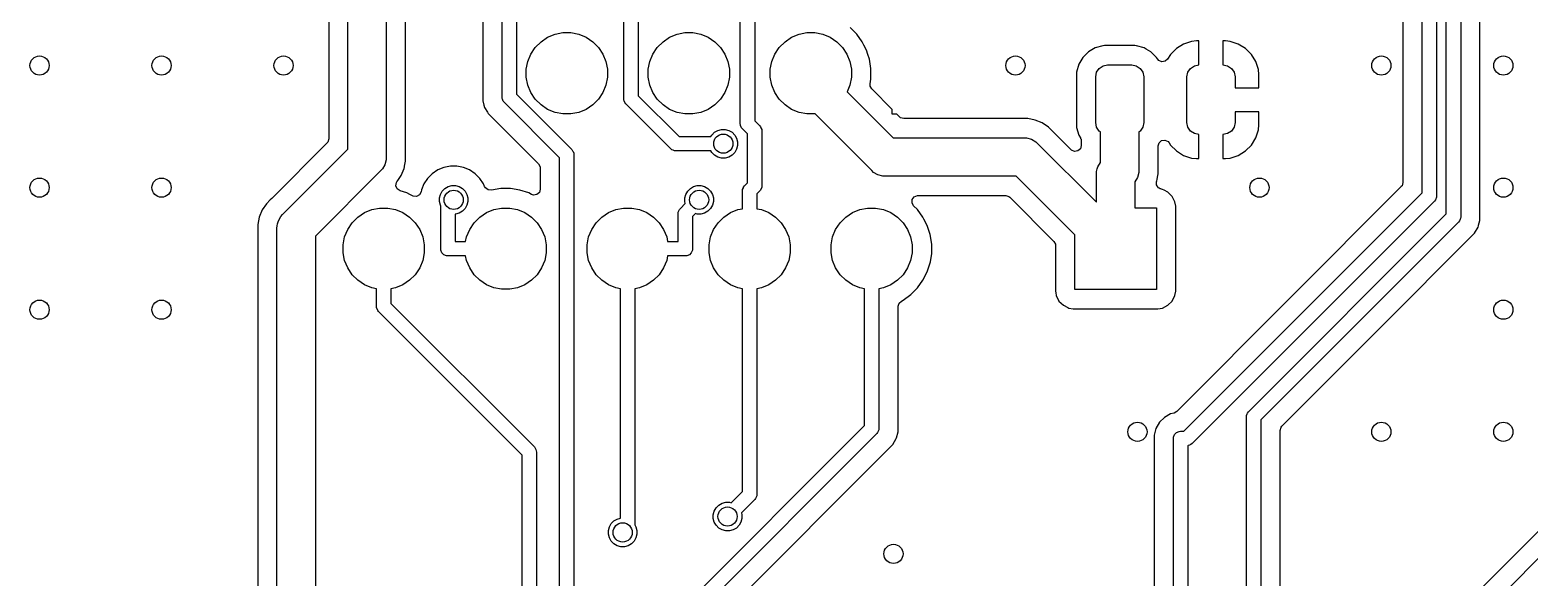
# Model space of a CAD drawing. Extents: x 2.6 to 14.2, y -9.4 to -3.8.
# Drawn here: x 7.775 to 9.005, y -6.65 to -6.201 of the extents above; entities that cross this region are included whole.
import ezdxf

# ---------------------------------------------------------------- set-up
doc = ezdxf.new("R2010")
doc.units = 0
doc.header["$MEASUREMENT"] = 0
doc.layers.add('BLACK', color=7, linetype='CONTINUOUS')

msp = doc.modelspace()

# ---------------------------------------------------------------- linework, layer by layer
at = {"layer": 'BLACK', "linetype": 'CONTINUOUS'}
for p, q in [((8.0359, -6.2991), (8.0359, -5.6044)), ((8.0674, -5.6044), (8.0674, -6.3056)), ((8.0832, -6.3087), (8.0832, -5.6129)), ((8.0202, -5.6519), (8.0202, -6.2906)), ((8.3576, -6.2781), (8.3576, -5.8585)), ((8.3695, -5.861), (8.3695, -6.2757)), ((8.1465, -5.8784), (8.1465, -6.2593)), ((8.1623, -6.2564), (8.1623, -5.8813)), ((8.1741, -5.8837), (8.1741, -6.254)), ((8.9364, -6.3521), (8.9364, -6.0328)), ((8.9482, -6.0303), (8.9482, -6.3545)), ((8.9009, -6.0495), (8.9009, -6.3263)), ((8.9167, -6.3348), (8.9167, -6.0409)), ((8.9285, -6.0385), (8.9285, -6.3373)), ((8.2621, -6.2576), (8.2621, -6.1399)), ((8.2739, -6.1424), (8.2739, -6.2552)), ((8.964, -6.3574), (8.964, -6.1843)), ((8.1943, -6.211), (8.1997, -6.2073)), ((8.1997, -6.2073), (8.2058, -6.2048)), ((8.2058, -6.2048), (8.2122, -6.2035)), ((8.2122, -6.2035), (8.2188, -6.2035)), ((8.2188, -6.2035), (8.2252, -6.2048)), ((8.2252, -6.2048), (8.2313, -6.2073)), ((8.2313, -6.2073), (8.2367, -6.211)), ((8.2943, -6.211), (8.2997, -6.2073)), ((8.2997, -6.2073), (8.3058, -6.2048)), ((8.3058, -6.2048), (8.3122, -6.2035)), ((8.3122, -6.2035), (8.3188, -6.2035)), ((8.3188, -6.2035), (8.3252, -6.2048)), ((8.3252, -6.2048), (8.3313, -6.2073)), ((8.3313, -6.2073), (8.3367, -6.211)), ((8.3943, -6.211), (8.3997, -6.2073)), ((8.3997, -6.2073), (8.4058, -6.2048)), ((8.4058, -6.2048), (8.4122, -6.2035)), ((8.4122, -6.2035), (8.4188, -6.2035)), ((8.4188, -6.2035), (8.4252, -6.2048)), ((8.4252, -6.2048), (8.4313, -6.2073)), ((8.4313, -6.2073), (8.4367, -6.211)), ((8.4531, -6.2048), (8.4476, -6.1993)), ((8.4576, -6.211), (8.4531, -6.2048)), ((8.1835, -6.2271), (8.186, -6.2211)), ((8.186, -6.2211), (8.1896, -6.2156)), ((8.1896, -6.2156), (8.1943, -6.211)), ((8.2367, -6.211), (8.2414, -6.2156)), ((8.2414, -6.2156), (8.245, -6.2211)), ((8.245, -6.2211), (8.2475, -6.2271)), ((8.2835, -6.2271), (8.286, -6.2211)), ((8.286, -6.2211), (8.2896, -6.2156)), ((8.2896, -6.2156), (8.2943, -6.211)), ((8.3367, -6.211), (8.3414, -6.2156)), ((8.3414, -6.2156), (8.345, -6.2211)), ((8.345, -6.2211), (8.3475, -6.2271)), ((8.3835, -6.2271), (8.386, -6.2211)), ((8.386, -6.2211), (8.3896, -6.2156)), ((8.3896, -6.2156), (8.3943, -6.211)), ((8.4367, -6.211), (8.4414, -6.2156)), ((8.4414, -6.2156), (8.445, -6.2211)), ((8.445, -6.2211), (8.4475, -6.2271)), ((8.459, -6.2137), (8.4576, -6.211)), ((8.4611, -6.2179), (8.459, -6.2137)), ((8.4623, -6.2214), (8.4611, -6.2179)), ((8.4611, -6.2179), (8.4611, -6.2179)), ((8.4611, -6.2179), (8.4611, -6.2179)), ((8.4635, -6.2253), (8.4623, -6.2214)), ((8.643, -6.2194), (8.6384, -6.224)), ((8.6486, -6.2161), (8.643, -6.2194)), ((8.643, -6.2194), (8.643, -6.2194)), ((8.6548, -6.2143), (8.6486, -6.2161)), ((8.6486, -6.2161), (8.6486, -6.2161)), ((8.6562, -6.2142), (8.6548, -6.2143)), ((8.6548, -6.2143), (8.6548, -6.2143)), ((8.6811, -6.2142), (8.6562, -6.2142)), ((8.6562, -6.2142), (8.6562, -6.2142)), ((8.6825, -6.2143), (8.6811, -6.2142)), ((8.6811, -6.2142), (8.6811, -6.2142)), ((8.6888, -6.2161), (8.6825, -6.2143)), ((8.6825, -6.2143), (8.6825, -6.2143)), ((8.6904, -6.2171), (8.6888, -6.2161)), ((8.6888, -6.2161), (8.6888, -6.2161)), ((8.6888, -6.2161), (8.6888, -6.2161)), ((8.6888, -6.2161), (8.6888, -6.2161)), ((8.6943, -6.2194), (8.6904, -6.2171)), ((8.6989, -6.224), (8.6943, -6.2194)), ((8.6943, -6.2194), (8.6943, -6.2194)), ((8.7103, -6.2214), (8.7079, -6.2252)), ((8.7152, -6.2165), (8.7103, -6.2214)), ((8.7211, -6.2129), (8.7152, -6.2165)), ((8.7276, -6.2107), (8.7211, -6.2129)), ((8.7211, -6.2129), (8.7211, -6.2129)), ((8.7317, -6.2103), (8.7276, -6.2107)), ((8.7336, -6.2103), (8.7317, -6.2103)), ((8.7317, -6.2103), (8.7317, -6.2103)), ((8.7336, -6.23), (8.7336, -6.2103)), ((8.7336, -6.2103), (8.7336, -6.2103)), ((8.7553, -6.2103), (8.7533, -6.2103)), ((8.7533, -6.2103), (8.7533, -6.23)), ((8.7593, -6.2107), (8.7553, -6.2103)), ((8.7659, -6.2129), (8.7593, -6.2107)), ((8.7593, -6.2107), (8.7593, -6.2107)), ((8.7717, -6.2165), (8.7659, -6.2129)), ((8.7659, -6.2129), (8.7659, -6.2129)), ((8.7766, -6.2214), (8.7717, -6.2165)), ((8.7803, -6.2272), (8.7766, -6.2214)), ((8.1822, -6.2336), (8.1835, -6.2271)), ((8.1822, -6.2401), (8.1822, -6.2336)), ((8.2475, -6.2271), (8.2488, -6.2336)), ((8.2488, -6.2336), (8.2488, -6.2401)), ((8.2822, -6.2336), (8.2835, -6.2271)), ((8.2822, -6.2401), (8.2822, -6.2336)), ((8.3475, -6.2271), (8.3488, -6.2336)), ((8.3488, -6.2336), (8.3488, -6.2401)), ((8.3822, -6.2336), (8.3835, -6.2271)), ((8.3822, -6.2401), (8.3822, -6.2336)), ((8.4475, -6.2271), (8.4488, -6.2336)), ((8.4488, -6.2336), (8.4488, -6.2401)), ((8.4647, -6.233), (8.4635, -6.2253)), ((8.4647, -6.2407), (8.4647, -6.233)), ((8.6351, -6.2295), (8.6333, -6.2358)), ((8.6384, -6.224), (8.6351, -6.2295)), ((8.6351, -6.2295), (8.6351, -6.2295)), ((8.6384, -6.224), (8.6384, -6.224)), ((8.6497, -6.236), (8.6519, -6.2328)), ((8.6519, -6.2328), (8.6551, -6.2307)), ((8.6551, -6.2307), (8.6588, -6.23)), ((8.6588, -6.23), (8.6785, -6.23)), ((8.6785, -6.23), (8.6823, -6.2307)), ((8.6823, -6.2307), (8.6855, -6.2328)), ((8.6855, -6.2328), (8.6876, -6.236)), ((8.6996, -6.2251), (8.6989, -6.224)), ((8.6989, -6.224), (8.6989, -6.224)), ((8.6989, -6.224), (8.6989, -6.224)), ((8.7007, -6.2264), (8.6996, -6.2251)), ((8.7032, -6.2275), (8.7007, -6.2264)), ((8.7059, -6.227), (8.7032, -6.2275)), ((8.7079, -6.2252), (8.7059, -6.227)), ((8.7245, -6.236), (8.7267, -6.2328)), ((8.7267, -6.2328), (8.7299, -6.2307)), ((8.7299, -6.2307), (8.7336, -6.23)), ((8.7533, -6.23), (8.7571, -6.2307)), ((8.7571, -6.2307), (8.7603, -6.2328)), ((8.7603, -6.2328), (8.7624, -6.236)), ((8.7824, -6.2338), (8.7803, -6.2272)), ((8.7803, -6.2272), (8.7803, -6.2272)), ((8.7828, -6.2378), (8.7824, -6.2338)), ((8.1835, -6.2466), (8.1822, -6.2401)), ((8.186, -6.2526), (8.1835, -6.2466)), ((8.2475, -6.2466), (8.245, -6.2526)), ((8.2488, -6.2401), (8.2475, -6.2466)), ((8.2835, -6.2466), (8.2822, -6.2401)), ((8.286, -6.2526), (8.2835, -6.2466)), ((8.3475, -6.2466), (8.345, -6.2526)), ((8.3488, -6.2401), (8.3475, -6.2466)), ((8.3835, -6.2466), (8.3822, -6.2401)), ((8.386, -6.2526), (8.3835, -6.2466)), ((8.4475, -6.2466), (8.4453, -6.252)), ((8.4488, -6.2401), (8.4475, -6.2466)), ((8.464, -6.2455), (8.4646, -6.2417)), ((8.464, -6.2473), (8.464, -6.2455)), ((8.4646, -6.2417), (8.4647, -6.2407)), ((8.6333, -6.2358), (8.6332, -6.2372)), ((8.6332, -6.2372), (8.6332, -6.2798)), ((8.6333, -6.2358), (8.6333, -6.2358)), ((8.649, -6.2398), (8.6497, -6.236)), ((8.649, -6.2772), (8.649, -6.2398)), ((8.6876, -6.236), (8.6884, -6.2398)), ((8.6884, -6.2398), (8.6884, -6.2772)), ((8.7238, -6.2398), (8.7245, -6.236)), ((8.7238, -6.2772), (8.7238, -6.2398)), ((8.7624, -6.236), (8.7632, -6.2398)), ((8.7632, -6.2398), (8.7632, -6.2487)), ((8.7828, -6.2487), (8.7828, -6.2378)), ((8.7828, -6.2378), (8.7828, -6.2378)), ((8.1624, -6.2576), (8.1623, -6.2564)), ((8.1626, -6.258), (8.1624, -6.2576)), ((8.1633, -6.2597), (8.1626, -6.258)), ((8.1741, -6.254), (8.2195, -6.2994)), ((8.1896, -6.2581), (8.186, -6.2526)), ((8.1943, -6.2627), (8.1896, -6.2581)), ((8.2414, -6.2581), (8.2367, -6.2627)), ((8.245, -6.2526), (8.2414, -6.2581)), ((8.2622, -6.2588), (8.2621, -6.2576)), ((8.2625, -6.2594), (8.2622, -6.2588)), ((8.2739, -6.2552), (8.3074, -6.2886)), ((8.2896, -6.2581), (8.286, -6.2526)), ((8.2943, -6.2627), (8.2896, -6.2581)), ((8.3414, -6.2581), (8.3367, -6.2627)), ((8.345, -6.2526), (8.3414, -6.2581)), ((8.3896, -6.2581), (8.386, -6.2526)), ((8.3943, -6.2627), (8.3896, -6.2581)), ((8.4453, -6.252), (8.483, -6.2897)), ((8.4654, -6.2497), (8.464, -6.2473)), ((8.4821, -6.2664), (8.4654, -6.2497)), ((8.7632, -6.2487), (8.7828, -6.2487)), ((8.1465, -6.2593), (8.1475, -6.2629)), ((8.1475, -6.2629), (8.148, -6.2648)), ((8.148, -6.2648), (8.148, -6.2648)), ((8.148, -6.2648), (8.1503, -6.2688)), ((8.1503, -6.2688), (8.1509, -6.2697)), ((8.1509, -6.2697), (8.1509, -6.2697)), ((8.1509, -6.2697), (8.1922, -6.3111)), ((8.164, -6.2606), (8.1633, -6.2597)), ((8.2094, -6.306), (8.164, -6.2606)), ((8.1997, -6.2664), (8.1943, -6.2627)), ((8.2058, -6.2689), (8.1997, -6.2664)), ((8.2122, -6.2701), (8.2058, -6.2689)), ((8.2188, -6.2701), (8.2122, -6.2701)), ((8.2252, -6.2689), (8.2188, -6.2701)), ((8.2313, -6.2664), (8.2252, -6.2689)), ((8.2367, -6.2627), (8.2313, -6.2664)), ((8.2631, -6.2609), (8.2625, -6.2594)), ((8.2638, -6.2618), (8.2631, -6.2609)), ((8.3007, -6.2987), (8.2638, -6.2618)), ((8.2997, -6.2664), (8.2943, -6.2627)), ((8.3058, -6.2689), (8.2997, -6.2664)), ((8.3122, -6.2701), (8.3058, -6.2689)), ((8.3188, -6.2701), (8.3122, -6.2701)), ((8.3252, -6.2689), (8.3188, -6.2701)), ((8.3313, -6.2664), (8.3252, -6.2689)), ((8.3367, -6.2627), (8.3313, -6.2664)), ((8.3997, -6.2664), (8.3943, -6.2627)), ((8.4058, -6.2689), (8.3997, -6.2664)), ((8.4122, -6.2701), (8.4058, -6.2689)), ((8.4188, -6.2701), (8.4122, -6.2701)), ((8.4189, -6.2701), (8.4188, -6.2701)), ((8.4654, -6.3166), (8.4189, -6.2701)), ((8.4821, -6.2703), (8.4821, -6.2664)), ((8.4859, -6.2703), (8.4821, -6.2703)), ((8.4881, -6.2725), (8.4859, -6.2703)), ((8.7828, -6.2683), (8.7632, -6.2683)), ((8.7632, -6.2683), (8.7632, -6.2772)), ((8.7828, -6.2792), (8.7828, -6.2683)), ((8.3392, -6.2836), (8.3422, -6.2828)), ((8.3422, -6.2828), (8.3452, -6.2828)), ((8.3452, -6.2828), (8.3482, -6.2836)), ((8.3578, -6.2793), (8.3576, -6.2781)), ((8.3579, -6.2797), (8.3578, -6.2793)), ((8.3586, -6.2814), (8.3579, -6.2797)), ((8.3594, -6.2823), (8.3586, -6.2814)), ((8.3635, -6.2864), (8.3594, -6.2823)), ((8.3695, -6.2757), (8.3735, -6.2797)), ((8.3735, -6.2797), (8.3743, -6.2806)), ((8.3743, -6.2806), (8.3746, -6.2815)), ((8.3746, -6.2815), (8.3752, -6.2828)), ((8.3752, -6.2828), (8.3753, -6.2839)), ((8.4889, -6.2732), (8.4881, -6.2725)), ((8.4916, -6.2739), (8.4889, -6.2732)), ((8.5933, -6.2739), (8.4916, -6.2739)), ((8.5994, -6.2752), (8.5933, -6.2739)), ((8.5933, -6.2739), (8.5933, -6.2739)), ((8.6052, -6.2775), (8.5994, -6.2752)), ((8.5994, -6.2752), (8.5994, -6.2752)), ((8.6103, -6.281), (8.6052, -6.2775)), ((8.6052, -6.2775), (8.6052, -6.2775)), ((8.6288, -6.2995), (8.6103, -6.281)), ((8.6103, -6.281), (8.6103, -6.281)), ((8.6332, -6.2798), (8.6333, -6.2812)), ((8.6333, -6.2812), (8.6333, -6.2812)), ((8.6333, -6.2812), (8.6351, -6.2874)), ((8.6497, -6.281), (8.649, -6.2772)), ((8.6519, -6.2842), (8.6497, -6.281)), ((8.6876, -6.281), (8.6855, -6.2842)), ((8.6884, -6.2772), (8.6876, -6.281)), ((8.7245, -6.281), (8.7238, -6.2772)), ((8.7267, -6.2842), (8.7245, -6.281)), ((8.7624, -6.281), (8.7603, -6.2842)), ((8.7632, -6.2772), (8.7624, -6.281)), ((8.7803, -6.2898), (8.7824, -6.2832)), ((8.7824, -6.2832), (8.7828, -6.2792)), ((8.7824, -6.2832), (8.7824, -6.2832)), ((8.7828, -6.2792), (8.7828, -6.2792)), ((8.0187, -6.294), (7.9735, -6.3393)), ((8.0194, -6.2932), (8.0187, -6.294)), ((8.0202, -6.2906), (8.0194, -6.2932)), ((8.3074, -6.2886), (8.3336, -6.2886)), ((8.3336, -6.2886), (8.3343, -6.2874)), ((8.3343, -6.2874), (8.3365, -6.2852)), ((8.3365, -6.2852), (8.3392, -6.2836)), ((8.3482, -6.2836), (8.3509, -6.2852)), ((8.3509, -6.2852), (8.3531, -6.2874)), ((8.3531, -6.2874), (8.3546, -6.29)), ((8.3546, -6.29), (8.3554, -6.293)), ((8.3554, -6.293), (8.3554, -6.2961)), ((8.3635, -6.3267), (8.3635, -6.2864)), ((8.3753, -6.2839), (8.3753, -6.3292)), ((8.483, -6.2897), (8.5902, -6.2897)), ((8.5902, -6.2897), (8.5923, -6.2898)), ((8.5923, -6.2898), (8.5963, -6.2909)), ((8.5963, -6.2909), (8.5998, -6.293)), ((8.5998, -6.293), (8.6014, -6.2943)), ((8.6014, -6.2943), (8.6496, -6.3425)), ((8.6351, -6.2874), (8.6351, -6.2874)), ((8.6351, -6.2874), (8.6351, -6.2874)), ((8.6351, -6.2874), (8.6364, -6.2896)), ((8.6364, -6.2896), (8.6365, -6.2897)), ((8.6365, -6.2897), (8.6366, -6.2903)), ((8.6366, -6.2903), (8.637, -6.2908)), ((8.637, -6.2908), (8.6371, -6.2922)), ((8.6371, -6.2922), (8.6371, -6.296)), ((8.6529, -6.2849), (8.6519, -6.2842)), ((8.6529, -6.3098), (8.6529, -6.2849)), ((8.6855, -6.2842), (8.6844, -6.2849)), ((8.6844, -6.2849), (8.6844, -6.3161)), ((8.7002, -6.2964), (8.701, -6.2938)), ((8.701, -6.2938), (8.703, -6.292)), ((8.703, -6.292), (8.7058, -6.2916)), ((8.7058, -6.2916), (8.7083, -6.2927)), ((8.7083, -6.2927), (8.7092, -6.2939)), ((8.7092, -6.2939), (8.7103, -6.2956)), ((8.7103, -6.2956), (8.7152, -6.3005)), ((8.7299, -6.2863), (8.7267, -6.2842)), ((8.7336, -6.287), (8.7299, -6.2863)), ((8.7336, -6.3067), (8.7336, -6.287)), ((8.7571, -6.2863), (8.7533, -6.287)), ((8.7533, -6.287), (8.7533, -6.3067)), ((8.7603, -6.2842), (8.7571, -6.2863)), ((8.7717, -6.3005), (8.7766, -6.2956)), ((8.7766, -6.2956), (8.7803, -6.2898)), ((8.7803, -6.2898), (8.7803, -6.2898)), ((7.9824, -6.3526), (8.0359, -6.2991)), ((8.0673, -6.3077), (8.0662, -6.3117)), ((8.0674, -6.3056), (8.0673, -6.3077)), ((8.2094, -9.2539), (8.2094, -6.306)), ((8.2195, -6.2994), (8.2202, -6.3003)), ((8.2202, -6.3003), (8.2205, -6.3009)), ((8.2205, -6.3009), (8.2211, -6.3024)), ((8.2211, -6.3024), (8.2212, -6.3035)), ((8.2212, -6.3035), (8.2212, -9.2563)), ((8.3016, -6.2995), (8.3007, -6.2987)), ((8.3026, -6.2998), (8.3016, -6.2995)), ((8.3038, -6.3003), (8.3026, -6.2998)), ((8.3049, -6.3004), (8.3038, -6.3003)), ((8.3336, -6.3004), (8.3049, -6.3004)), ((8.3343, -6.3017), (8.3336, -6.3004)), ((8.3365, -6.3039), (8.3343, -6.3017)), ((8.3392, -6.3055), (8.3365, -6.3039)), ((8.3422, -6.3063), (8.3392, -6.3055)), ((8.3452, -6.3063), (8.3422, -6.3063)), ((8.3482, -6.3055), (8.3452, -6.3063)), ((8.3509, -6.3039), (8.3482, -6.3055)), ((8.3531, -6.3017), (8.3509, -6.3039)), ((8.3546, -6.2991), (8.3531, -6.3017)), ((8.3554, -6.2961), (8.3546, -6.2991)), ((8.6291, -6.2997), (8.6288, -6.2995)), ((8.6316, -6.3009), (8.6291, -6.2997)), ((8.6343, -6.3005), (8.6316, -6.3009)), ((8.6364, -6.2987), (8.6343, -6.3005)), ((8.6371, -6.296), (8.6364, -6.2987)), ((8.7002, -6.3192), (8.7002, -6.2964)), ((8.7152, -6.3005), (8.7211, -6.3041)), ((8.7211, -6.3041), (8.7211, -6.3041)), ((8.7211, -6.3041), (8.7276, -6.3063)), ((8.7276, -6.3063), (8.7276, -6.3063)), ((8.7276, -6.3063), (8.7317, -6.3067)), ((8.7317, -6.3067), (8.7336, -6.3067)), ((8.7336, -6.3067), (8.7336, -6.3067)), ((8.7533, -6.3067), (8.7553, -6.3067)), ((8.7553, -6.3067), (8.7593, -6.3063)), ((8.7553, -6.3067), (8.7553, -6.3067)), ((8.7593, -6.3063), (8.7659, -6.3041)), ((8.7659, -6.3041), (8.7717, -6.3005)), ((8.7659, -6.3041), (8.7659, -6.3041)), ((8.0628, -6.3168), (8.0093, -6.3703)), ((8.0642, -6.3152), (8.0628, -6.3168)), ((8.0662, -6.3117), (8.0642, -6.3152)), ((8.0796, -6.3206), (8.082, -6.3148)), ((8.082, -6.3148), (8.0823, -6.3135)), ((8.0823, -6.313), (8.0832, -6.3087)), ((8.0823, -6.3135), (8.0823, -6.313)), ((8.0823, -6.313), (8.0823, -6.313)), ((8.1051, -6.3191), (8.1012, -6.3229)), ((8.1096, -6.316), (8.1051, -6.3191)), ((8.1051, -6.3191), (8.1051, -6.3191)), ((8.1146, -6.314), (8.1096, -6.316)), ((8.1096, -6.316), (8.1096, -6.316)), ((8.12, -6.3129), (8.1146, -6.314)), ((8.1146, -6.314), (8.1146, -6.314)), ((8.1254, -6.3129), (8.12, -6.3129)), ((8.12, -6.3129), (8.12, -6.3129)), ((8.1307, -6.314), (8.1254, -6.3129)), ((8.1254, -6.3129), (8.1254, -6.3129)), ((8.1357, -6.316), (8.1307, -6.314)), ((8.1307, -6.314), (8.1307, -6.314)), ((8.1402, -6.3191), (8.1357, -6.316)), ((8.1357, -6.316), (8.1357, -6.316)), ((8.1441, -6.3229), (8.1402, -6.3191)), ((8.1402, -6.3191), (8.1402, -6.3191)), ((8.1922, -6.3111), (8.1935, -6.3135)), ((8.1935, -6.3135), (8.1936, -6.3145)), ((8.1936, -6.3145), (8.1936, -6.3318)), ((8.4669, -6.318), (8.4654, -6.3166)), ((8.4705, -6.32), (8.4669, -6.318)), ((8.4744, -6.3211), (8.4705, -6.32)), ((8.6496, -6.3195), (8.6497, -6.3174)), ((8.6496, -6.3425), (8.6496, -6.3195)), ((8.6497, -6.3174), (8.6503, -6.3152)), ((8.6503, -6.3152), (8.6508, -6.3134)), ((8.6508, -6.3134), (8.6528, -6.3099)), ((8.6528, -6.3099), (8.6529, -6.3098)), ((8.6843, -6.3182), (8.6832, -6.3221)), ((8.6844, -6.3161), (8.6843, -6.3182)), ((8.6999, -6.3206), (8.7002, -6.3192)), ((8.0753, -6.329), (8.0758, -6.3263)), ((8.0764, -6.3316), (8.0753, -6.329)), ((8.0758, -6.3263), (8.0761, -6.3258)), ((8.0761, -6.3258), (8.0769, -6.3246)), ((8.0787, -6.3331), (8.0764, -6.3316)), ((8.0769, -6.3246), (8.0796, -6.3206)), ((8.0796, -6.3206), (8.0796, -6.3206)), ((8.0796, -6.3206), (8.0796, -6.3206)), ((8.0962, -6.3324), (8.0959, -6.3339)), ((8.0982, -6.3274), (8.0962, -6.3324)), ((8.0962, -6.3324), (8.0962, -6.3324)), ((8.1012, -6.3229), (8.0982, -6.3274)), ((8.0982, -6.3274), (8.0982, -6.3274)), ((8.1012, -6.3229), (8.1012, -6.3229)), ((8.1133, -6.3333), (8.1155, -6.3311)), ((8.1155, -6.3311), (8.1181, -6.3296)), ((8.1181, -6.3296), (8.1211, -6.3288)), ((8.1211, -6.3288), (8.1242, -6.3288)), ((8.1242, -6.3288), (8.1272, -6.3296)), ((8.1272, -6.3296), (8.1299, -6.3311)), ((8.1299, -6.3311), (8.132, -6.3333)), ((8.1471, -6.3274), (8.1441, -6.3229)), ((8.1441, -6.3229), (8.1441, -6.3229)), ((8.148, -6.3297), (8.1471, -6.3274)), ((8.1471, -6.3274), (8.1471, -6.3274)), ((8.1487, -6.3308), (8.148, -6.3297)), ((8.1509, -6.3324), (8.1487, -6.3308)), ((8.1536, -6.3325), (8.1509, -6.3324)), ((8.1537, -6.3325), (8.1536, -6.3326)), ((8.1536, -6.3326), (8.1536, -6.3325)), ((8.1538, -6.3325), (8.1537, -6.3325)), ((8.1537, -6.3325), (8.1537, -6.3325)), ((8.1614, -6.3313), (8.1538, -6.3325)), ((8.1692, -6.3313), (8.1614, -6.3313)), ((8.1614, -6.3313), (8.1614, -6.3313)), ((8.1768, -6.3325), (8.1692, -6.3313)), ((8.1692, -6.3313), (8.1692, -6.3313)), ((8.1842, -6.3349), (8.1768, -6.3325)), ((8.1936, -6.3318), (8.1929, -6.3344)), ((8.3145, -6.3333), (8.3167, -6.3311)), ((8.3167, -6.3311), (8.3193, -6.3296)), ((8.3193, -6.3296), (8.3223, -6.3288)), ((8.3223, -6.3288), (8.3254, -6.3288)), ((8.3254, -6.3288), (8.3284, -6.3296)), ((8.3284, -6.3296), (8.3311, -6.3311)), ((8.3311, -6.3311), (8.3332, -6.3333)), ((8.3594, -6.3332), (8.3595, -6.3321)), ((8.3595, -6.3321), (8.3602, -6.3306)), ((8.3602, -6.3306), (8.3604, -6.33)), ((8.3604, -6.33), (8.3611, -6.3291)), ((8.3611, -6.3291), (8.3635, -6.3267)), ((8.3743, -6.3325), (8.3735, -6.3334)), ((8.375, -6.3308), (8.3743, -6.3325)), ((8.3752, -6.3303), (8.375, -6.3308)), ((8.3753, -6.3292), (8.3752, -6.3303)), ((8.4765, -6.3212), (8.4744, -6.3211)), ((8.5837, -6.3212), (8.4765, -6.3212)), ((8.6319, -6.3693), (8.5837, -6.3212)), ((8.6812, -6.3257), (8.6811, -6.3258)), ((8.6811, -6.3258), (8.6811, -6.3471)), ((8.6832, -6.3221), (8.6812, -6.3257)), ((8.6987, -6.3273), (8.6988, -6.3263)), ((8.6989, -6.3277), (8.6987, -6.3273)), ((8.6988, -6.3259), (8.6989, -6.3255)), ((8.6988, -6.3263), (8.6988, -6.3259)), ((8.6989, -6.3255), (8.699, -6.3253)), ((8.6989, -6.3282), (8.6989, -6.3277)), ((8.6994, -6.329), (8.6989, -6.3282)), ((8.699, -6.3253), (8.6993, -6.3235)), ((8.6993, -6.3235), (8.6999, -6.3206)), ((8.6997, -6.3299), (8.6994, -6.329)), ((8.7001, -6.3302), (8.6997, -6.3299)), ((8.7003, -6.3306), (8.7001, -6.3302)), ((8.7011, -6.331), (8.7003, -6.3306)), ((8.7019, -6.3315), (8.7011, -6.331)), ((8.7024, -6.3315), (8.7019, -6.3315)), ((8.7028, -6.3318), (8.7024, -6.3315)), ((8.7037, -6.3319), (8.7028, -6.3318)), ((8.7051, -6.3326), (8.7037, -6.3319)), ((8.7082, -6.3342), (8.7051, -6.3326)), ((8.8995, -6.3297), (8.7154, -6.5138)), ((8.9001, -6.3289), (8.8995, -6.3297)), ((8.9009, -6.3263), (8.9001, -6.3289)), ((7.9691, -6.3437), (7.9656, -6.3488)), ((7.9723, -6.3405), (7.9691, -6.3437)), ((7.9735, -6.3393), (7.9723, -6.3405)), ((8.0842, -6.3349), (8.0787, -6.3331)), ((8.0868, -6.3362), (8.0842, -6.3349)), ((8.0889, -6.3373), (8.0868, -6.3362)), ((8.0894, -6.3375), (8.0889, -6.3373)), ((8.0922, -6.3377), (8.0894, -6.3375)), ((8.0946, -6.3363), (8.0922, -6.3377)), ((8.0959, -6.3339), (8.0946, -6.3363)), ((8.111, -6.3389), (8.1118, -6.336)), ((8.111, -6.342), (8.111, -6.3389)), ((8.1118, -6.345), (8.111, -6.342)), ((8.1118, -6.336), (8.1133, -6.3333)), ((8.1121, -6.3456), (8.1118, -6.345)), ((8.132, -6.3333), (8.1336, -6.336)), ((8.1336, -6.345), (8.132, -6.3477)), ((8.1336, -6.336), (8.1344, -6.3389)), ((8.1344, -6.342), (8.1336, -6.345)), ((8.1344, -6.3389), (8.1344, -6.342)), ((8.1865, -6.3361), (8.1842, -6.3349)), ((8.1881, -6.3366), (8.1865, -6.3361)), ((8.1908, -6.3362), (8.1881, -6.3366)), ((8.1929, -6.3344), (8.1908, -6.3362)), ((8.3085, -6.3475), (8.3125, -6.3435)), ((8.3122, -6.3389), (8.313, -6.336)), ((8.3122, -6.342), (8.3122, -6.3389)), ((8.3125, -6.3435), (8.3122, -6.342)), ((8.313, -6.336), (8.3145, -6.3333)), ((8.3332, -6.3333), (8.3348, -6.336)), ((8.3348, -6.345), (8.3332, -6.3477)), ((8.3348, -6.336), (8.3356, -6.3389)), ((8.3356, -6.342), (8.3348, -6.345)), ((8.3356, -6.3389), (8.3356, -6.342)), ((8.3594, -6.3478), (8.3594, -6.3332)), ((8.3735, -6.3334), (8.3712, -6.3357)), ((8.3712, -6.3357), (8.3712, -6.3478)), ((8.4984, -6.3429), (8.4986, -6.3402)), ((8.4997, -6.3453), (8.4984, -6.3429)), ((8.4986, -6.3402), (8.5002, -6.338)), ((8.5002, -6.338), (8.5028, -6.337)), ((8.5028, -6.337), (8.5032, -6.337)), ((8.5032, -6.337), (8.5752, -6.337)), ((8.5752, -6.337), (8.5778, -6.3378)), ((8.5778, -6.3378), (8.5786, -6.3384)), ((8.5786, -6.3384), (8.6147, -6.3745)), ((8.7117, -6.3377), (8.7082, -6.3342)), ((8.7082, -6.3342), (8.7082, -6.3342)), ((8.7082, -6.3342), (8.7082, -6.3342)), ((8.714, -6.3421), (8.7117, -6.3377)), ((8.7117, -6.3377), (8.7117, -6.3377)), ((8.7117, -6.3377), (8.7117, -6.3377)), ((8.7146, -6.3458), (8.714, -6.3421)), ((8.7213, -6.5301), (8.9167, -6.3348)), ((8.9267, -6.3415), (8.728, -6.5402)), ((8.9275, -6.3406), (8.9267, -6.3415)), ((8.9284, -6.3384), (8.9275, -6.3406)), ((8.9285, -6.3373), (8.9284, -6.3384)), ((7.9632, -6.3546), (7.962, -6.3607)), ((7.9656, -6.3488), (7.9632, -6.3546)), ((7.9632, -6.3546), (7.9632, -6.3546)), ((7.9656, -6.3488), (7.9656, -6.3488)), ((7.979, -6.3577), (7.9811, -6.3542)), ((7.9811, -6.3542), (7.9824, -6.3526)), ((8.0395, -6.3593), (8.0441, -6.3547)), ((8.0441, -6.3547), (8.0495, -6.351)), ((8.0495, -6.351), (8.0556, -6.3485)), ((8.0556, -6.3485), (8.062, -6.3472)), ((8.062, -6.3472), (8.0686, -6.3472)), ((8.0686, -6.3472), (8.075, -6.3485)), ((8.075, -6.3485), (8.0811, -6.351)), ((8.0811, -6.351), (8.0865, -6.3547)), ((8.0865, -6.3547), (8.0912, -6.3593)), ((8.1121, -6.3805), (8.1121, -6.3456)), ((8.1242, -6.3522), (8.1239, -6.3522)), ((8.1239, -6.3522), (8.1239, -6.3746)), ((8.1272, -6.3514), (8.1242, -6.3522)), ((8.1299, -6.3498), (8.1272, -6.3514)), ((8.132, -6.3477), (8.1299, -6.3498)), ((8.1395, -6.3593), (8.1441, -6.3547)), ((8.1441, -6.3547), (8.1495, -6.351)), ((8.1495, -6.351), (8.1556, -6.3485)), ((8.1556, -6.3485), (8.162, -6.3472)), ((8.162, -6.3472), (8.1686, -6.3472)), ((8.1686, -6.3472), (8.175, -6.3485)), ((8.175, -6.3485), (8.1811, -6.351)), ((8.1811, -6.351), (8.1865, -6.3547)), ((8.1865, -6.3547), (8.1912, -6.3593)), ((8.2395, -6.3593), (8.2441, -6.3547)), ((8.2441, -6.3547), (8.2495, -6.351)), ((8.2495, -6.351), (8.2556, -6.3485)), ((8.2556, -6.3485), (8.262, -6.3472)), ((8.262, -6.3472), (8.2686, -6.3472)), ((8.2686, -6.3472), (8.275, -6.3485)), ((8.275, -6.3485), (8.2811, -6.351)), ((8.2811, -6.351), (8.2865, -6.3547)), ((8.2865, -6.3547), (8.2912, -6.3593)), ((8.3067, -6.3517), (8.3068, -6.3506)), ((8.3067, -6.3746), (8.3067, -6.3517)), ((8.3068, -6.3506), (8.3073, -6.3495)), ((8.3073, -6.3495), (8.3077, -6.3484)), ((8.3077, -6.3484), (8.3085, -6.3475)), ((8.3209, -6.3518), (8.3185, -6.3542)), ((8.3185, -6.3542), (8.3185, -6.3805)), ((8.3223, -6.3522), (8.3209, -6.3518)), ((8.3254, -6.3522), (8.3223, -6.3522)), ((8.3284, -6.3514), (8.3254, -6.3522)), ((8.3311, -6.3498), (8.3284, -6.3514)), ((8.3332, -6.3477), (8.3311, -6.3498)), ((8.3395, -6.3593), (8.3441, -6.3547)), ((8.3441, -6.3547), (8.3495, -6.351)), ((8.3495, -6.351), (8.3556, -6.3485)), ((8.3556, -6.3485), (8.3594, -6.3478)), ((8.3712, -6.3478), (8.375, -6.3485)), ((8.375, -6.3485), (8.3811, -6.351)), ((8.3811, -6.351), (8.3865, -6.3547)), ((8.3865, -6.3547), (8.3912, -6.3593)), ((8.4395, -6.3593), (8.4441, -6.3547)), ((8.4441, -6.3547), (8.4495, -6.351)), ((8.4495, -6.351), (8.4556, -6.3485)), ((8.4556, -6.3485), (8.462, -6.3472)), ((8.462, -6.3472), (8.4686, -6.3472)), ((8.4686, -6.3472), (8.475, -6.3485)), ((8.475, -6.3485), (8.4811, -6.351)), ((8.4811, -6.351), (8.4865, -6.3547)), ((8.4865, -6.3547), (8.4912, -6.3593)), ((8.5029, -6.3485), (8.4997, -6.3453)), ((8.5074, -6.3547), (8.5029, -6.3485)), ((8.5082, -6.3564), (8.5074, -6.3547)), ((8.5109, -6.3616), (8.5082, -6.3564)), ((8.6811, -6.3471), (8.6988, -6.3471)), ((8.6988, -6.3471), (8.6988, -6.414)), ((8.7146, -6.4152), (8.7146, -6.3458)), ((8.7743, -6.5142), (8.9364, -6.3521)), ((8.9479, -6.3562), (8.9472, -6.3578)), ((8.9481, -6.3557), (8.9479, -6.3562)), ((8.9482, -6.3545), (8.9481, -6.3557)), ((7.962, -6.3607), (7.962, -6.7109)), ((7.9778, -6.3638), (7.9779, -6.3617)), ((7.9778, -7.8972), (7.9778, -6.3638)), ((7.9779, -6.3617), (7.9783, -6.3602)), ((7.9783, -6.3602), (7.979, -6.3577)), ((8.0333, -6.3708), (8.0358, -6.3648)), ((8.0358, -6.3648), (8.0395, -6.3593)), ((8.0912, -6.3593), (8.0948, -6.3648)), ((8.0948, -6.3648), (8.0973, -6.3708)), ((8.1333, -6.3708), (8.1358, -6.3648)), ((8.1358, -6.3648), (8.1395, -6.3593)), ((8.1912, -6.3593), (8.1948, -6.3648)), ((8.1948, -6.3648), (8.1973, -6.3708)), ((8.2333, -6.3708), (8.2358, -6.3648)), ((8.2358, -6.3648), (8.2395, -6.3593)), ((8.2912, -6.3593), (8.2948, -6.3648)), ((8.2948, -6.3648), (8.2973, -6.3708)), ((8.3333, -6.3708), (8.3358, -6.3648)), ((8.3358, -6.3648), (8.3395, -6.3593)), ((8.3912, -6.3593), (8.3948, -6.3648)), ((8.3948, -6.3648), (8.3973, -6.3708)), ((8.4333, -6.3708), (8.4358, -6.3648)), ((8.4358, -6.3648), (8.4395, -6.3593)), ((8.4912, -6.3593), (8.4948, -6.3648)), ((8.4948, -6.3648), (8.4973, -6.3708)), ((8.5117, -6.3639), (8.5109, -6.3616)), ((8.5109, -6.3616), (8.5109, -6.3616)), ((8.5109, -6.3616), (8.5109, -6.3616)), ((8.5133, -6.369), (8.5117, -6.3639)), ((8.5146, -6.3767), (8.5133, -6.369)), ((8.6319, -6.414), (8.6319, -6.3693)), ((8.9465, -6.3587), (8.7844, -6.5208)), ((8.8802, -6.4472), (8.9596, -6.3678)), ((8.9472, -6.3578), (8.9465, -6.3587)), ((8.9596, -6.3678), (8.9625, -6.3629)), ((8.9625, -6.3629), (8.9627, -6.3619)), ((8.9627, -6.3619), (8.9629, -6.3614)), ((8.9629, -6.3613), (8.964, -6.3574)), ((8.9629, -6.3614), (8.9629, -6.3613)), ((8.9629, -6.3614), (8.9629, -6.3614)), ((8.0093, -6.3703), (8.0093, -7.9037)), ((8.032, -6.3773), (8.0333, -6.3708)), ((8.032, -6.3838), (8.032, -6.3773)), ((8.0973, -6.3708), (8.0986, -6.3773)), ((8.0986, -6.3773), (8.0986, -6.3838)), ((8.1122, -6.3817), (8.1121, -6.3805)), ((8.1131, -6.3838), (8.1122, -6.3817)), ((8.1239, -6.3746), (8.1325, -6.3746)), ((8.1325, -6.3746), (8.1333, -6.3708)), ((8.1973, -6.3708), (8.1986, -6.3773)), ((8.1986, -6.3773), (8.1986, -6.3838)), ((8.232, -6.3773), (8.2333, -6.3708)), ((8.232, -6.3838), (8.232, -6.3773)), ((8.2973, -6.3708), (8.2981, -6.3746)), ((8.2981, -6.3746), (8.3067, -6.3746)), ((8.3184, -6.3817), (8.3175, -6.3838)), ((8.3185, -6.3805), (8.3184, -6.3817)), ((8.332, -6.3773), (8.3333, -6.3708)), ((8.332, -6.3838), (8.332, -6.3773)), ((8.3973, -6.3708), (8.3986, -6.3773)), ((8.3986, -6.3773), (8.3986, -6.3838)), ((8.432, -6.3773), (8.4333, -6.3708)), ((8.432, -6.3838), (8.432, -6.3773)), ((8.4973, -6.3708), (8.4986, -6.3773)), ((8.4986, -6.3773), (8.4986, -6.3838)), ((8.5146, -6.3844), (8.5146, -6.3767)), ((8.6147, -6.3745), (8.616, -6.3769)), ((8.616, -6.3769), (8.6161, -6.3779)), ((8.6161, -6.3779), (8.6161, -6.4152)), ((8.0333, -6.3903), (8.032, -6.3838)), ((8.0358, -6.3963), (8.0333, -6.3903)), ((8.0973, -6.3903), (8.0948, -6.3963)), ((8.0986, -6.3838), (8.0973, -6.3903)), ((8.1147, -6.3855), (8.1131, -6.3838)), ((8.1169, -6.3863), (8.1147, -6.3855)), ((8.118, -6.3864), (8.1169, -6.3863)), ((8.1325, -6.3864), (8.118, -6.3864)), ((8.1333, -6.3903), (8.1325, -6.3864)), ((8.1358, -6.3963), (8.1333, -6.3903)), ((8.1973, -6.3903), (8.1948, -6.3963)), ((8.1986, -6.3838), (8.1973, -6.3903)), ((8.2333, -6.3903), (8.232, -6.3838)), ((8.2358, -6.3963), (8.2333, -6.3903)), ((8.2973, -6.3903), (8.2948, -6.3963)), ((8.2981, -6.3864), (8.2973, -6.3903)), ((8.3126, -6.3864), (8.2981, -6.3864)), ((8.3138, -6.3863), (8.3126, -6.3864)), ((8.3159, -6.3855), (8.3138, -6.3863)), ((8.3175, -6.3838), (8.3159, -6.3855)), ((8.3333, -6.3903), (8.332, -6.3838)), ((8.3358, -6.3963), (8.3333, -6.3903)), ((8.3973, -6.3903), (8.3948, -6.3963)), ((8.3986, -6.3838), (8.3973, -6.3903)), ((8.4333, -6.3903), (8.432, -6.3838)), ((8.4358, -6.3963), (8.4333, -6.3903)), ((8.4973, -6.3903), (8.4948, -6.3963)), ((8.4986, -6.3838), (8.4973, -6.3903)), ((8.5109, -6.3994), (8.5133, -6.3921)), ((8.5133, -6.3921), (8.5135, -6.3912)), ((8.5135, -6.3912), (8.5146, -6.3844)), ((8.0395, -6.4018), (8.0358, -6.3963)), ((8.0441, -6.4064), (8.0395, -6.4018)), ((8.0495, -6.4101), (8.0441, -6.4064)), ((8.0865, -6.4064), (8.0811, -6.4101)), ((8.0912, -6.4018), (8.0865, -6.4064)), ((8.0948, -6.3963), (8.0912, -6.4018)), ((8.1395, -6.4018), (8.1358, -6.3963)), ((8.1441, -6.4064), (8.1395, -6.4018)), ((8.1495, -6.4101), (8.1441, -6.4064)), ((8.1865, -6.4064), (8.1811, -6.4101)), ((8.1912, -6.4018), (8.1865, -6.4064)), ((8.1948, -6.3963), (8.1912, -6.4018)), ((8.2395, -6.4018), (8.2358, -6.3963)), ((8.2441, -6.4064), (8.2395, -6.4018)), ((8.2495, -6.4101), (8.2441, -6.4064)), ((8.2865, -6.4064), (8.2811, -6.4101)), ((8.2912, -6.4018), (8.2865, -6.4064)), ((8.2948, -6.3963), (8.2912, -6.4018)), ((8.3395, -6.4018), (8.3358, -6.3963)), ((8.3441, -6.4064), (8.3395, -6.4018)), ((8.3495, -6.4101), (8.3441, -6.4064)), ((8.3865, -6.4064), (8.3811, -6.4101)), ((8.3912, -6.4018), (8.3865, -6.4064)), ((8.3948, -6.3963), (8.3912, -6.4018)), ((8.4395, -6.4018), (8.4358, -6.3963)), ((8.4441, -6.4064), (8.4395, -6.4018)), ((8.4495, -6.4101), (8.4441, -6.4064)), ((8.4865, -6.4064), (8.4811, -6.4101)), ((8.4912, -6.4018), (8.4865, -6.4064)), ((8.4948, -6.3963), (8.4912, -6.4018)), ((8.5029, -6.4126), (8.5074, -6.4063)), ((8.5074, -6.4063), (8.5109, -6.3994)), ((8.0556, -6.4126), (8.0495, -6.4101)), ((8.0594, -6.4133), (8.0556, -6.4126)), ((8.0594, -6.4279), (8.0594, -6.4133)), ((8.075, -6.4126), (8.0712, -6.4133)), ((8.0712, -6.4133), (8.0712, -6.4254)), ((8.0811, -6.4101), (8.075, -6.4126)), ((8.1556, -6.4126), (8.1495, -6.4101)), ((8.162, -6.4138), (8.1556, -6.4126)), ((8.1686, -6.4138), (8.162, -6.4138)), ((8.175, -6.4126), (8.1686, -6.4138)), ((8.1811, -6.4101), (8.175, -6.4126)), ((8.2556, -6.4126), (8.2495, -6.4101)), ((8.2594, -6.4133), (8.2556, -6.4126)), ((8.2594, -6.6012), (8.2594, -6.4133)), ((8.275, -6.4126), (8.2712, -6.4133)), ((8.2712, -6.4133), (8.2712, -6.6068)), ((8.2811, -6.4101), (8.275, -6.4126)), ((8.3556, -6.4126), (8.3495, -6.4101)), ((8.3594, -6.4133), (8.3556, -6.4126)), ((8.3594, -6.5794), (8.3594, -6.4133)), ((8.375, -6.4126), (8.3712, -6.4133)), ((8.3712, -6.4133), (8.3712, -6.5818)), ((8.3811, -6.4101), (8.375, -6.4126)), ((8.4556, -6.4126), (8.4495, -6.4101)), ((8.4594, -6.4133), (8.4556, -6.4126)), ((8.4594, -6.5253), (8.4594, -6.4133)), ((8.475, -6.4126), (8.4712, -6.4133)), ((8.4712, -6.4133), (8.4712, -6.5277)), ((8.4811, -6.4101), (8.475, -6.4126)), ((8.4911, -6.4227), (8.4974, -6.4181)), ((8.4974, -6.4181), (8.5029, -6.4126)), ((8.6161, -6.4152), (8.6163, -6.4167)), ((8.6163, -6.4167), (8.6167, -6.4189)), ((8.6988, -6.414), (8.6319, -6.414)), ((8.714, -6.4189), (8.7146, -6.4152)), ((8.7146, -6.4152), (8.7146, -6.4152)), ((8.0595, -6.429), (8.0594, -6.4279)), ((8.0596, -6.4292), (8.0595, -6.429)), ((8.0604, -6.4311), (8.0596, -6.4292)), ((8.0712, -6.4254), (8.1888, -6.5429)), ((8.487, -6.4277), (8.4878, -6.4251)), ((8.487, -6.5306), (8.487, -6.4277)), ((8.4878, -6.4251), (8.4897, -6.4234)), ((8.4897, -6.4234), (8.4911, -6.4227)), ((8.6167, -6.4189), (8.6189, -6.4234)), ((8.6189, -6.4234), (8.6189, -6.4234)), ((8.6189, -6.4234), (8.6189, -6.4234)), ((8.6189, -6.4234), (8.6225, -6.4269)), ((8.6225, -6.4269), (8.6225, -6.4269)), ((8.6225, -6.4269), (8.6225, -6.4269)), ((8.6225, -6.4269), (8.6261, -6.4288)), ((8.6261, -6.4288), (8.6269, -6.4292)), ((8.6269, -6.4292), (8.6306, -6.4298)), ((8.6306, -6.4298), (8.6306, -6.4298)), ((8.6306, -6.4298), (8.7, -6.4298)), ((8.7, -6.4298), (8.7037, -6.4292)), ((8.7037, -6.4292), (8.7082, -6.4269)), ((8.7082, -6.4269), (8.7117, -6.4234)), ((8.7117, -6.4234), (8.714, -6.4189)), ((8.714, -6.4189), (8.714, -6.4189)), ((8.714, -6.4189), (8.714, -6.4189)), ((8.0611, -6.432), (8.0604, -6.4311)), ((8.1787, -6.5496), (8.0611, -6.432)), ((8.8016, -6.5259), (8.8802, -6.4472)), ((8.7102, -6.5159), (8.7053, -6.5187)), ((8.7132, -6.5151), (8.7102, -6.5159)), ((8.7102, -6.5159), (8.7102, -6.5159)), ((8.7154, -6.5138), (8.7132, -6.5151)), ((8.7725, -6.5183), (8.7727, -6.5172)), ((8.7727, -6.5172), (8.7732, -6.5159)), ((8.7732, -6.5159), (8.7735, -6.5151)), ((8.7735, -6.5151), (8.7743, -6.5142)), ((9.1108, -6.5129), (8.8191, -6.8046)), ((8.8256, -6.8204), (9.1406, -6.5054)), ((8.2447, -6.74), (8.4594, -6.5253)), ((8.4709, -6.5295), (8.4702, -6.531)), ((8.4711, -6.5289), (8.4709, -6.5295)), ((8.4712, -6.5277), (8.4711, -6.5289)), ((8.6984, -6.5277), (8.6969, -6.5332)), ((8.7013, -6.5227), (8.6984, -6.5277)), ((8.6984, -6.5277), (8.6984, -6.5277)), ((8.7053, -6.5187), (8.7013, -6.5227)), ((8.7013, -6.5227), (8.7013, -6.5227)), ((8.7053, -6.5187), (8.7053, -6.5187)), ((8.7725, -6.7858), (8.7725, -6.5183)), ((8.7844, -6.5208), (8.7844, -6.7883)), ((8.8001, -6.5293), (8.8009, -6.5267)), ((8.8001, -6.7911), (8.8001, -6.5293)), ((8.8009, -6.5267), (8.8016, -6.5259)), ((8.4695, -6.5319), (8.2548, -6.7466)), ((8.2997, -6.724), (8.4827, -6.541)), ((8.4702, -6.531), (8.4695, -6.5319)), ((8.4827, -6.541), (8.4855, -6.5361)), ((8.4855, -6.5361), (8.4857, -6.5355)), ((8.4857, -6.5355), (8.487, -6.5306)), ((8.6969, -6.5332), (8.6969, -6.5332)), ((8.6969, -6.5332), (8.6969, -7.1796)), ((8.7127, -6.5361), (8.7128, -6.5349)), ((8.7127, -7.1882), (8.7127, -6.5361)), ((8.7128, -6.5349), (8.7137, -6.5328)), ((8.7137, -6.5328), (8.7153, -6.5311)), ((8.7153, -6.5311), (8.7174, -6.5303)), ((8.7174, -6.5303), (8.7186, -6.5301)), ((8.7186, -6.5301), (8.7213, -6.5301)), ((8.7259, -6.5415), (8.7249, -6.5418)), ((8.7271, -6.541), (8.7259, -6.5415)), ((8.728, -6.5402), (8.7271, -6.541)), ((8.1787, -8.132), (8.1787, -6.5496)), ((8.1888, -6.5429), (8.1895, -6.5438)), ((8.1895, -6.5438), (8.19, -6.5451)), ((8.19, -6.5451), (8.1904, -6.546)), ((8.1904, -6.546), (8.1905, -6.5471)), ((8.1905, -6.5471), (8.1905, -8.1344)), ((8.7249, -6.5418), (8.7245, -6.5419)), ((8.7245, -6.5419), (8.7245, -7.1906)), ((8.3379, -6.5927), (8.3401, -6.5905)), ((8.3401, -6.5905), (8.3427, -6.589)), ((8.3427, -6.589), (8.3457, -6.5882)), ((8.3457, -6.5882), (8.3488, -6.5882)), ((8.3488, -6.5882), (8.3502, -6.5886)), ((8.3502, -6.5886), (8.3594, -6.5794)), ((8.3695, -6.586), (8.3586, -6.5969)), ((8.3702, -6.5851), (8.3695, -6.586)), ((8.3709, -6.5834), (8.3702, -6.5851)), ((8.3711, -6.583), (8.3709, -6.5834)), ((8.3712, -6.5818), (8.3711, -6.583)), ((8.254, -6.6035), (8.2567, -6.602)), ((8.2567, -6.602), (8.2594, -6.6012)), ((8.3355, -6.5984), (8.3363, -6.5954)), ((8.3355, -6.6015), (8.3355, -6.5984)), ((8.3363, -6.6044), (8.3355, -6.6015)), ((8.3363, -6.5954), (8.3379, -6.5927)), ((8.359, -6.6015), (8.3582, -6.6044)), ((8.3586, -6.5969), (8.359, -6.5984)), ((8.359, -6.5984), (8.359, -6.6015)), ((8.2495, -6.6113), (8.2503, -6.6084)), ((8.2495, -6.6144), (8.2495, -6.6113)), ((8.2503, -6.6174), (8.2495, -6.6144)), ((8.2503, -6.6084), (8.2518, -6.6057)), ((8.2518, -6.6057), (8.254, -6.6035)), ((8.2712, -6.6068), (8.2721, -6.6084)), ((8.2721, -6.6084), (8.2729, -6.6113)), ((8.2729, -6.6144), (8.2721, -6.6174)), ((8.2729, -6.6113), (8.2729, -6.6144)), ((8.3379, -6.6071), (8.3363, -6.6044)), ((8.3401, -6.6093), (8.3379, -6.6071)), ((8.3427, -6.6108), (8.3401, -6.6093)), ((8.3457, -6.6116), (8.3427, -6.6108)), ((8.3488, -6.6116), (8.3457, -6.6116)), ((8.3518, -6.6108), (8.3488, -6.6116)), ((8.3544, -6.6093), (8.3518, -6.6108)), ((8.3566, -6.6071), (8.3544, -6.6093)), ((8.3582, -6.6044), (8.3566, -6.6071)), ((8.2518, -6.6201), (8.2503, -6.6174)), ((8.254, -6.6222), (8.2518, -6.6201)), ((8.2567, -6.6238), (8.254, -6.6222)), ((8.2597, -6.6246), (8.2567, -6.6238)), ((8.2627, -6.6246), (8.2597, -6.6246)), ((8.2657, -6.6238), (8.2627, -6.6246)), ((8.2684, -6.6222), (8.2657, -6.6238)), ((8.2706, -6.6201), (8.2684, -6.6222)), ((8.2721, -6.6174), (8.2706, -6.6201))]:
    msp.add_line(p, q, dxfattribs=at)
at = {"layer": 'BLACK'}
for centre in [(7.7832, -6.2305), (7.8832, -6.2305), (7.9832, -6.2305), (8.5832, -6.2305), (8.8832, -6.2305), (8.9832, -6.2305), (8.3437, -6.2945), (7.7832, -6.3305), (7.8832, -6.3305), (8.1227, -6.3405), (8.3239, -6.3405), (8.7832, -6.3305), (8.9832, -6.3305), (7.7832, -6.4305), (7.8832, -6.4305), (8.9832, -6.4305), (8.6832, -6.5305), (8.8832, -6.5305), (8.9832, -6.5305), (8.3472, -6.5999), (8.2612, -6.6129), (8.4832, -6.6305)]:
    msp.add_circle(centre, 0.00787, dxfattribs=at)

doc.saveas('drawing.dxf')
